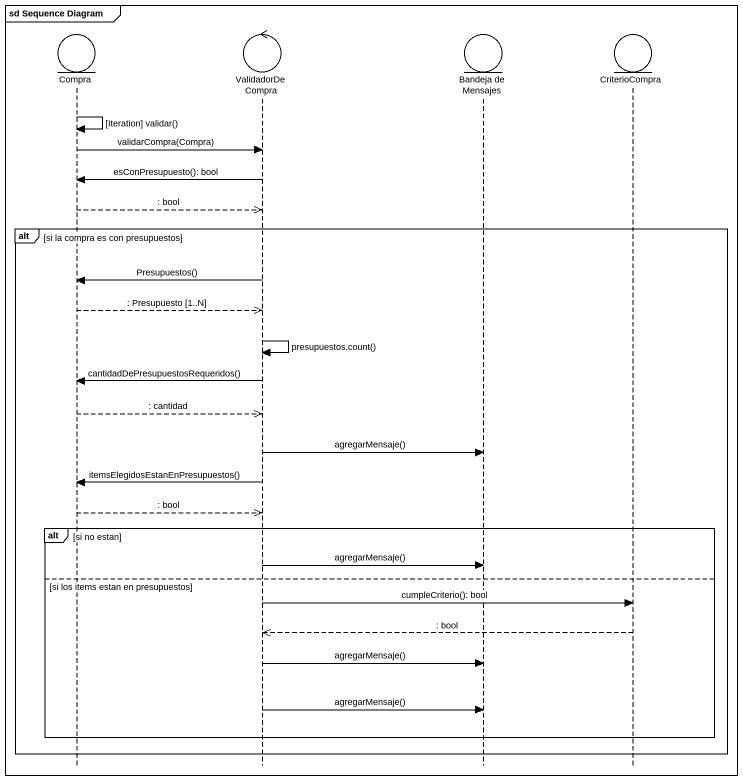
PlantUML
@startuml
mainframe sd Sequence Diagram
hide footbox
entity Compra
control ValidadorDeCompra
entity "Bandeja de Mensajes" as Bandeja_de_Mensajes
entity CriterioCompra

Compra -> Compra : [Iteration] validar()
Compra -> ValidadorDeCompra : validarCompra(Compra)
ValidadorDeCompra -> Compra : esConPresupuesto(): bool
Compra -->> ValidadorDeCompra : : bool
alt si la compra es con presupuestos
  ValidadorDeCompra -> Compra : Presupuestos()
  Compra -->> ValidadorDeCompra : : Presupuesto [1..N]
  ValidadorDeCompra -> ValidadorDeCompra : presupuestos.count()
  ValidadorDeCompra -> Compra : cantidadDePresupuestosRequeridos()
  Compra -->> ValidadorDeCompra : : cantidad
  ValidadorDeCompra -> Bandeja_de_Mensajes : agregarMensaje()
  ValidadorDeCompra -> Compra : itemsElegidosEstanEnPresupuestos()
  Compra -->> ValidadorDeCompra : : bool
  alt si no estan
    ValidadorDeCompra -> Bandeja_de_Mensajes : agregarMensaje()
  else si los items estan en presupuestos
    ValidadorDeCompra -> CriterioCompra : cumpleCriterio(): bool
    CriterioCompra -->> ValidadorDeCompra : : bool
    ValidadorDeCompra -> Bandeja_de_Mensajes : agregarMensaje()
    ValidadorDeCompra -> Bandeja_de_Mensajes : agregarMensaje()
  end
end
@enduml
